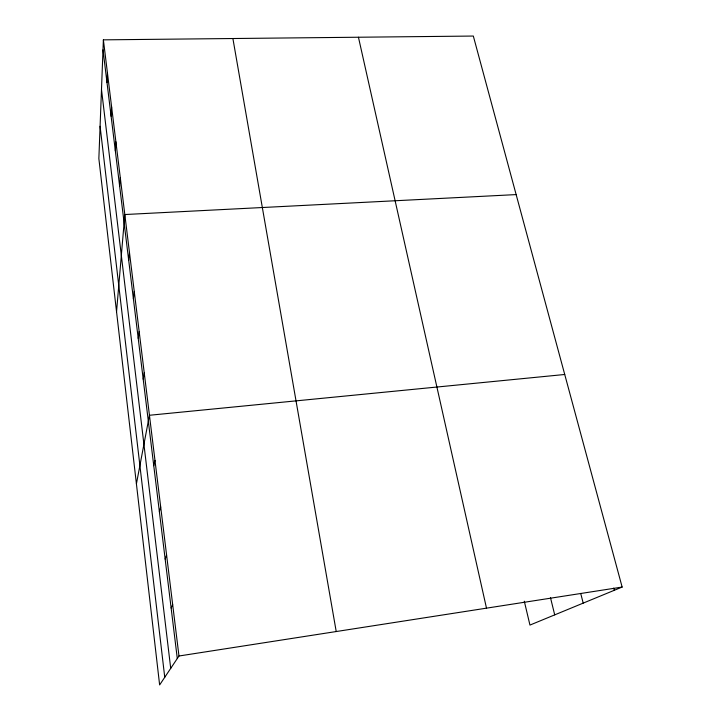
<?xml version="1.0" encoding="UTF-8"?>
<svg xmlns="http://www.w3.org/2000/svg" width="721" height="721" viewBox="0 0 721 721"><rect width="100%" height="100%" fill="white"/><g stroke="black" fill="none" stroke-linecap="round" stroke-linejoin="round"><path stroke-width="1.08" d="M103.382 39.853L98.858 158.557L159.629 684.95L178.979 656.002L103.382 39.853L473.327 36.05L622.142 587.056L529.953 625.08L524.293 601.197M107.005 82.618L107.438 72.956M111.115 116.279L111.611 106.933M115.333 150.833L115.892 141.83M119.659 186.324L120.29 177.69M116.541 311.76L124.814 214.534L516.146 194.589M128.689 260.254L129.465 252.422M133.385 298.782L134.241 291.392M138.225 338.401L139.162 331.489M143.2 379.183L144.227 372.757M136.413 483.881L149.445 415.269L564.732 374.487M153.762 465.703L154.979 460.413M159.368 511.649L160.693 506.98M165.154 559.054L166.596 555.053M171.129 607.983L172.689 604.703M178.979 656.002L622.142 587.056M613.697 588.138L614.274 590.301M580.711 593.41L583.199 603.117M550.474 597.61L554.71 614.869M358.445 37.231L486.495 608.163M232.892 38.528L336.22 631.542M103.004 49.83L177.294 658.516M101.49 89.494L170.715 668.367M100.084 126.265L164.749 677.289"/></g></svg>
